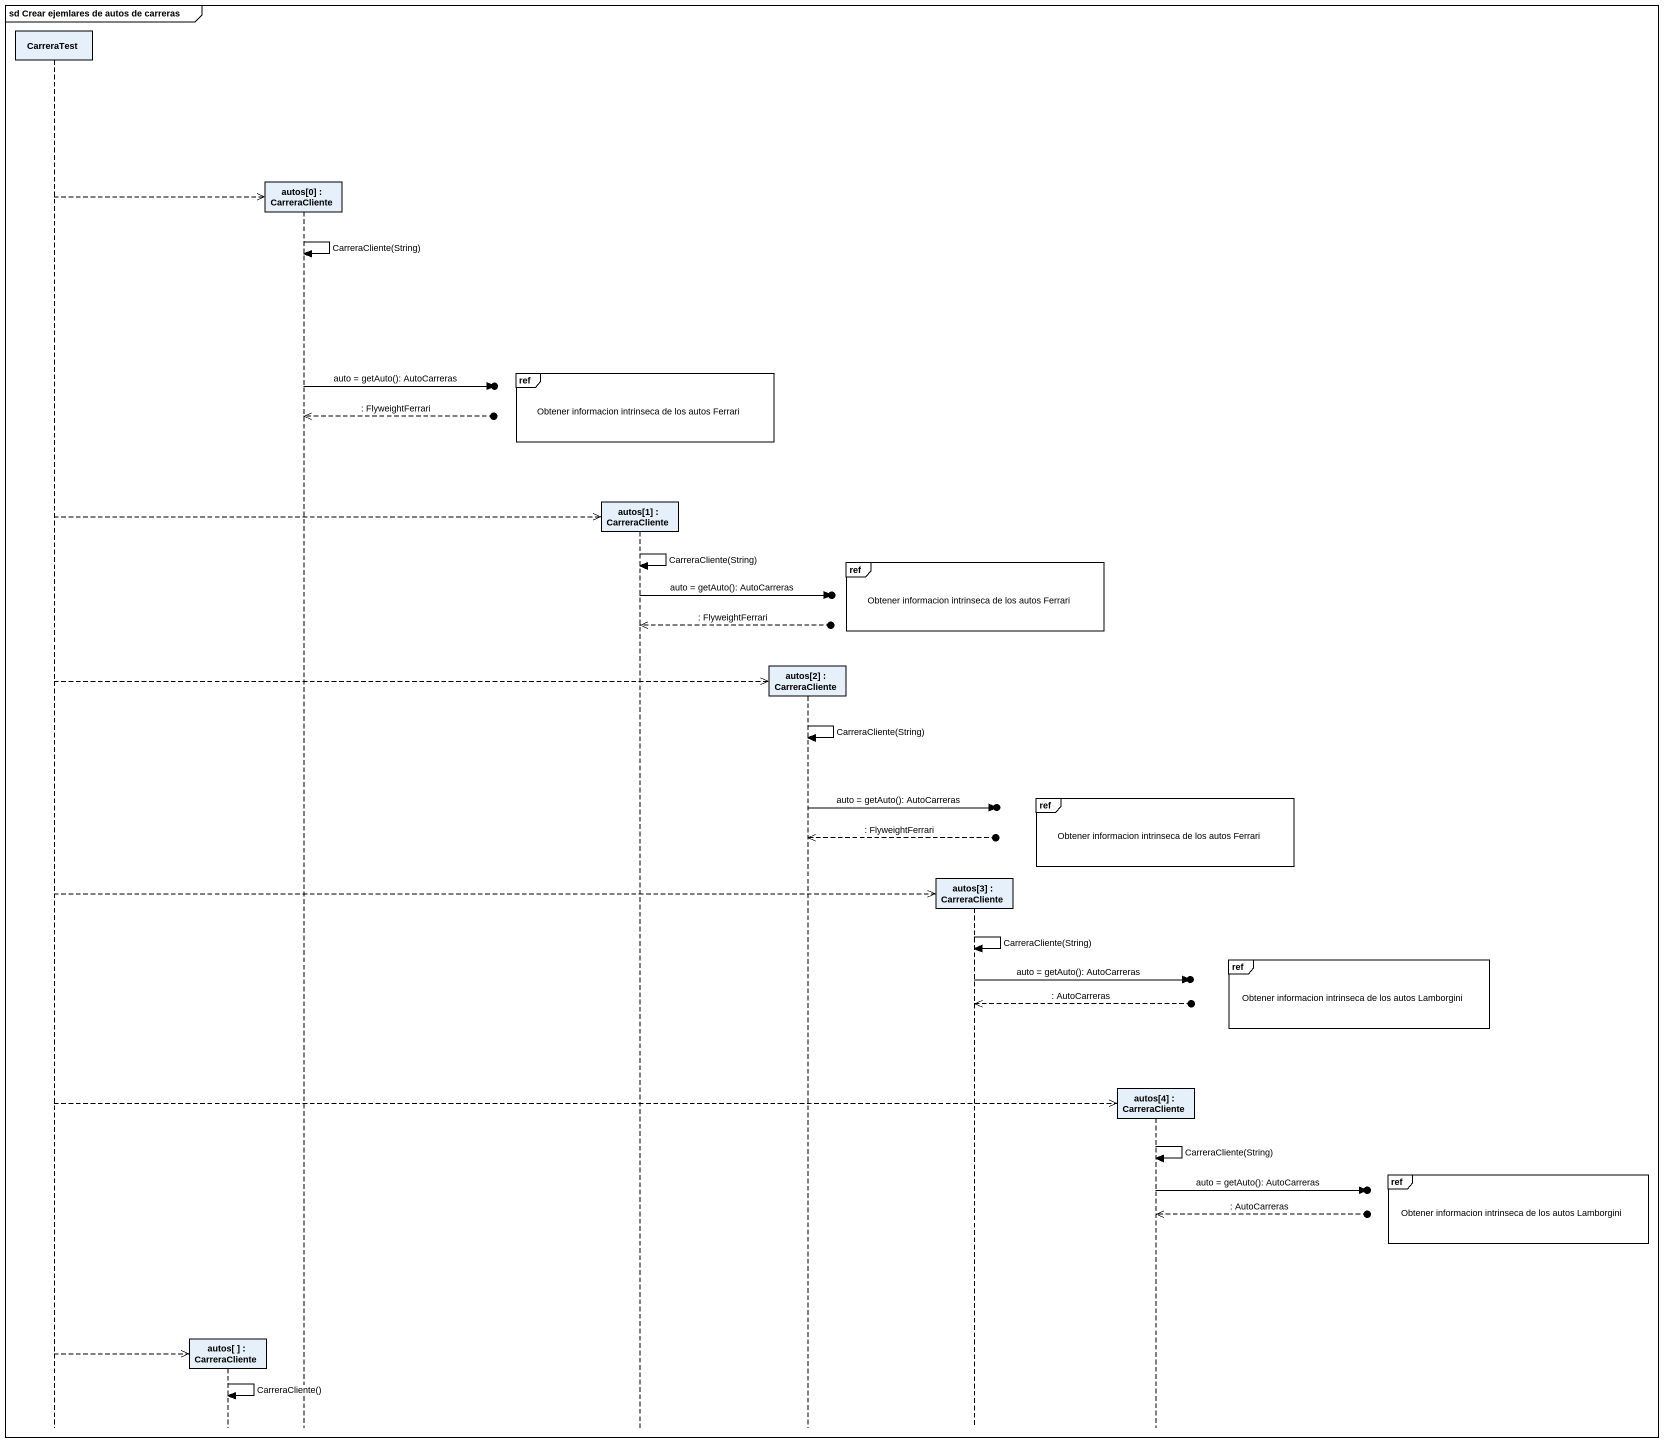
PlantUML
@startuml
mainframe sd Crear ejemlares de autos de carreras
hide footbox
participant CarreraTest
participant "autos[ ] : CarreraCliente" as autos
participant "autos[0] : CarreraCliente" as autos_0
participant "autos[1] : CarreraCliente" as autos_1
participant "autos[2] : CarreraCliente" as autos_2
participant "autos[3] : CarreraCliente" as autos_3
participant "autos[4] : CarreraCliente" as autos_4

CarreraTest -->> autos_0 **
autos_0 -> autos_0 : CarreraCliente(String)
ref over autos_1 : Obtener informacion intrinseca de los autos Ferrari
autos_0 ->o] : auto = getAuto(): AutoCarreras
autos_0 <<--o] : : FlyweightFerrari
CarreraTest -->> autos_1 **
autos_1 -> autos_1 : CarreraCliente(String)
ref over autos_3 : Obtener informacion intrinseca de los autos Ferrari
autos_1 ->o] : auto = getAuto(): AutoCarreras
autos_1 <<--o] : : FlyweightFerrari
CarreraTest -->> autos_2 **
autos_2 -> autos_2 : CarreraCliente(String)
ref over autos_4 : Obtener informacion intrinseca de los autos Ferrari
autos_2 ->o] : auto = getAuto(): AutoCarreras
autos_2 <<--o] : : FlyweightFerrari
CarreraTest -->> autos_3 **
autos_3 -> autos_3 : CarreraCliente(String)
ref over autos_4 : Obtener informacion intrinseca de los autos Lamborgini
autos_3 ->o] : auto = getAuto(): AutoCarreras
autos_3 <<--o] : : AutoCarreras
CarreraTest -->> autos_4 **
autos_4 -> autos_4 : CarreraCliente(String)
ref over autos_4 : Obtener informacion intrinseca de los autos Lamborgini
autos_4 ->o] : auto = getAuto(): AutoCarreras
autos_4 <<--o] : : AutoCarreras
CarreraTest -->> autos **
autos -> autos : CarreraCliente()
@enduml
